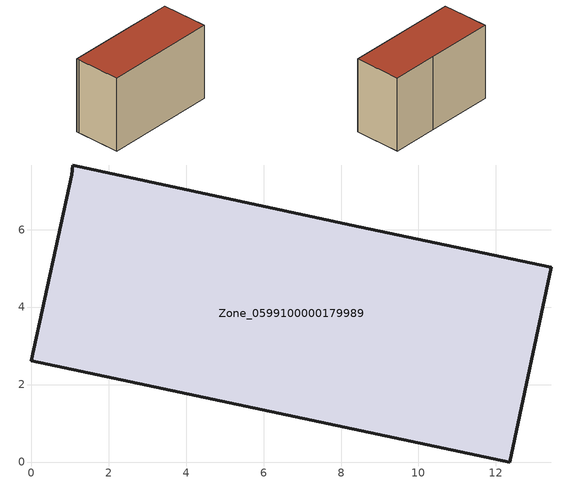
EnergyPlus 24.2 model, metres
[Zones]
Zone_0599100000179989
 floor ground (C_G): 12.36,0 0,2.62 1.04,7.42 1.08,7.67 8.46,6.08 13.43,5.03 z0
 wall outside (C_F): 0,2.62 12.36,0 13.43,5.03 8.46,6.08 1.08,7.67 1.04,7.42 0,2.62 z0:8.31
 roof outside (C_R): 1.08,7.67 1.04,7.42 0,2.62 12.36,0 13.43,5.03 8.46,6.08 z8.31
[BUILDING]
Pand.0599100000179989: North Axis=0; Terrain=City; Loads Convergence Tolerance Value=0.04; Temperature Convergence Tolerance Value=0.4; Solar Distribution=FullExterior; Maximum Number of Warmup Days=25; Minimum Number of Warmup Days=1
[Site:Location]
Rotterdam.The.Hague.AP_ZH_NLD Design_Conditions: Latitude=51.96; Longitude=4.45; Time Zone=1; Elevation=-4.5
[SITE:GROUNDTEMPERATURE:BUILDINGSURFACE]
18, 18, 18, 18, 18, 18, 18, 18, 18, 18, 18, 18
[MATERIAL] Thermal Absorptance=0.9; Solar Absorptance=0.7; Visible Absorptance=0.7
Name | Roughness | Thickness | Conductivity | Density | Specific Heat
G.TC.1975-1991 | MediumSmooth | 0.15 | 0.288461 | 540 | 1210
F.TC.1975-1991 | Rough | 0.3 | 0.230769 | 1920 | 840
R.TC.1975-1991 | MediumRough | 0.2 | 0.153846 | 1500 | 1000
[CONSTRUCTION]
C_G: G.TC.1975-1991
C_F: F.TC.1975-1991
C_R: R.TC.1975-1991
[ZONE]
Zone_0599100000179989: Type=1; Multiplier=1; Ceiling Height=Autocalculate; Volume=Autocalculate; Floor Area=autocalculate; Part of Total Floor Area=Yes
[ZONEINFILTRATION:DESIGNFLOWRATE]
Infil_Zone_0599100000179989: Zone or ZoneList or Space or SpaceList=Zone_0599100000179989; Schedule=AlwaysOn; Design Flow Rate Calculation Method=Flow/Area; Flow Rate per Floor Area=0.003; Constant Term Coefficient=1; Temperature Term Coefficient=0; Velocity Term Coefficient=0; Velocity Squared Term Coefficient=0
[HVACTEMPLATE:ZONE:IDEALLOADSAIRSYSTEM]
Zone_0599100000179989: Maximum Heating Supply Air Temperature=50; Minimum Cooling Supply Air Temperature=13; Maximum Heating Supply Air Humidity Ratio=0.0156; Minimum Cooling Supply Air Humidity Ratio=0.0077; Heating Limit=NoLimit; Cooling Limit=NoLimit; Dehumidification Control Type=ConstantSensibleHeatRatio; Cooling Sensible Heat Ratio=0.7; Dehumidification Setpoint=60; Humidification Control Type=None; Humidification Setpoint=30; Outdoor Air Method=None; Outdoor Air Flow Rate per Person=0.00944; Outdoor Air Flow Rate per Zone Floor Area=0; Outdoor Air Flow Rate per Zone=0; Demand Controlled Ventilation Type=None; Outdoor Air Economizer Type=NoEconomizer; Heat Recovery Type=None; Sensible Heat Recovery Effectiveness=0.7; Latent Heat Recovery Effectiveness=0.65
[ZONECONTROL:THERMOSTAT]
ThermostatControl_Zone_0599100000179989: Zone or ZoneList=Zone_0599100000179989; Control Type Schedule=DualSetpointControlType; Control 1=Thermostat_Zone_0599100000179989; Temperature Difference Between Cutout And Setpoint=0
[THERMOSTATSETPOINT:DUALSETPOINT]
Thermostat_Zone_0599100000179989: Heating Setpoint Temperature Schedule=HeatingSetpoint_Zone_0599100000179989; Cooling Setpoint Temperature Schedule=CoolingSetpoint_Zone_0599100000179989
[SCHEDULE:COMPACT]
HeatingSetpoint_Zone_0599100000179989: Through: 12/31, For: AllDays, Until: 24:00, 21
CoolingSetpoint_Zone_0599100000179989: Through: 12/31, For: AllDays, Until: 24:00, 24
DualSetpointControlType: Through: 12/31, For: AllDays, Until: 24:00, 4
AlwaysOn: Through: 12/31, For: AllDays, Until: 24:00, 1
